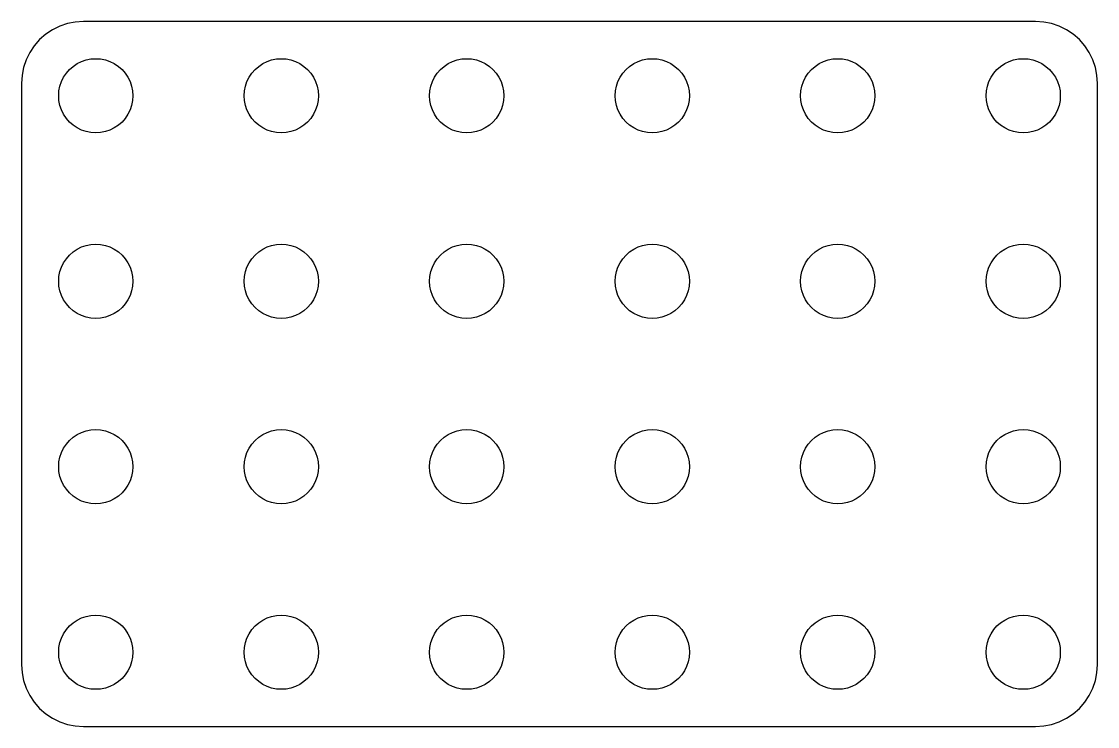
# Model space of a CAD drawing. Header units: metres. Extents: x -43.5 to 43.5, y -28.5 to 28.5.
import ezdxf

# ---------------------------------------------------------------- set-up
doc = ezdxf.new("R2010")
doc.units = ezdxf.units.M

msp = doc.modelspace()

# ---------------------------------------------------------------- linework, layer by layer
for p, q in [((-40.4184, 28.1244), (-41.005, 27.8351)), ((-39.7991, 28.3346), (-40.4184, 28.1244)), ((-39.1576, 28.4622), (-39.7991, 28.3346)), ((-38.505, 28.505), (-39.1576, 28.4622)), ((38.505, 28.505), (-38.505, 28.505)), ((39.1576, 28.4622), (38.505, 28.505)), ((39.7991, 28.3346), (39.1576, 28.4622)), ((40.4184, 28.1244), (39.7991, 28.3346)), ((41.005, 27.8351), (40.4184, 28.1244)), ((-42.0405, 27.0405), (-42.4718, 26.5488)), ((-41.5488, 27.4718), (-42.0405, 27.0405)), ((-41.005, 27.8351), (-41.5488, 27.4718)), ((41.5488, 27.4718), (41.005, 27.8351)), ((42.0405, 27.0405), (41.5488, 27.4718)), ((42.4718, 26.5488), (42.0405, 27.0405)), ((-42.4718, 26.5488), (-42.8351, 26.005)), ((42.8351, 26.005), (42.4718, 26.5488)), ((-43.1244, 25.4184), (-43.3346, 24.7991)), ((-42.8351, 26.005), (-43.1244, 25.4184)), ((-39, 25.0981), (-38.648, 25.2716)), ((-38.648, 25.2716), (-38.2765, 25.3978)), ((-38.2765, 25.3978), (-37.8916, 25.4743)), ((-37.8916, 25.4743), (-37.5, 25.5)), ((-37.5, 25.5), (-37.1084, 25.4743)), ((-37.1084, 25.4743), (-36.7235, 25.3978)), ((-36.7235, 25.3978), (-36.3519, 25.2716)), ((-36.3519, 25.2716), (-36, 25.0981)), ((-24, 25.0981), (-23.648, 25.2716)), ((-23.648, 25.2716), (-23.2764, 25.3978)), ((-23.2764, 25.3978), (-22.8916, 25.4743)), ((-22.8916, 25.4743), (-22.5, 25.5)), ((-22.5, 25.5), (-22.1084, 25.4743)), ((-22.1084, 25.4743), (-21.7235, 25.3978)), ((-21.7235, 25.3978), (-21.3519, 25.2716)), ((-21.3519, 25.2716), (-21, 25.0981)), ((-9, 25.0981), (-8.64804, 25.2716)), ((-8.64804, 25.2716), (-8.27644, 25.3978)), ((-8.27644, 25.3978), (-7.89157, 25.4743)), ((-7.89157, 25.4743), (-7.5, 25.5)), ((-7.5, 25.5), (-7.10841, 25.4743)), ((-7.10841, 25.4743), (-6.72354, 25.3978)), ((-6.72354, 25.3978), (-6.35194, 25.2716)), ((-6.35194, 25.2716), (-6, 25.0981)), ((6, 25.0981), (6.35194, 25.2716)), ((6.35194, 25.2716), (6.72354, 25.3978)), ((6.72354, 25.3978), (7.10841, 25.4743)), ((7.10841, 25.4743), (7.5, 25.5)), ((7.5, 25.5), (7.89157, 25.4743)), ((7.89157, 25.4743), (8.27644, 25.3978)), ((8.27644, 25.3978), (8.64804, 25.2716)), ((8.64804, 25.2716), (9, 25.0981)), ((21, 25.0981), (21.3519, 25.2716)), ((21.3519, 25.2716), (21.7235, 25.3978)), ((21.7235, 25.3978), (22.1084, 25.4743)), ((22.1084, 25.4743), (22.5, 25.5)), ((22.5, 25.5), (22.8916, 25.4743)), ((22.8916, 25.4743), (23.2764, 25.3978)), ((23.2764, 25.3978), (23.648, 25.2716)), ((23.648, 25.2716), (24, 25.0981)), ((36, 25.0981), (36.3519, 25.2716)), ((36.3519, 25.2716), (36.7235, 25.3978)), ((36.7235, 25.3978), (37.1084, 25.4743)), ((37.1084, 25.4743), (37.5, 25.5)), ((37.5, 25.5), (37.8916, 25.4743)), ((37.8916, 25.4743), (38.2765, 25.3978)), ((38.2765, 25.3978), (38.648, 25.2716)), ((38.648, 25.2716), (39, 25.0981)), ((43.1244, 25.4184), (42.8351, 26.005)), ((43.3346, 24.7991), (43.1244, 25.4184)), ((-43.3346, 24.7991), (-43.4622, 24.1576)), ((-39.8801, 24.3263), (-39.6213, 24.6213)), ((-39.6213, 24.6213), (-39.3263, 24.8801)), ((-39.3263, 24.8801), (-39, 25.0981)), ((-36, 25.0981), (-35.6737, 24.8801)), ((-35.6737, 24.8801), (-35.3787, 24.6213)), ((-35.3787, 24.6213), (-35.1199, 24.3263)), ((-24.8801, 24.3263), (-24.6213, 24.6213)), ((-24.6213, 24.6213), (-24.3263, 24.8801)), ((-24.3263, 24.8801), (-24, 25.0981)), ((-21, 25.0981), (-20.6737, 24.8801)), ((-20.6737, 24.8801), (-20.3787, 24.6213)), ((-20.3787, 24.6213), (-20.1199, 24.3263)), ((-9.88005, 24.3263), (-9.62131, 24.6213)), ((-9.62131, 24.6213), (-9.32628, 24.8801)), ((-9.32628, 24.8801), (-9, 25.0981)), ((-6, 25.0981), (-5.67371, 24.8801)), ((-5.67371, 24.8801), (-5.37868, 24.6213)), ((-5.37868, 24.6213), (-5.11993, 24.3263)), ((5.11993, 24.3263), (5.37868, 24.6213)), ((5.37868, 24.6213), (5.67371, 24.8801)), ((5.67371, 24.8801), (6, 25.0981)), ((9, 25.0981), (9.32628, 24.8801)), ((9.32628, 24.8801), (9.62131, 24.6213)), ((9.62131, 24.6213), (9.88005, 24.3263)), ((20.1199, 24.3263), (20.3787, 24.6213)), ((20.3787, 24.6213), (20.6737, 24.8801)), ((20.6737, 24.8801), (21, 25.0981)), ((24, 25.0981), (24.3263, 24.8801)), ((24.3263, 24.8801), (24.6213, 24.6213)), ((24.6213, 24.6213), (24.8801, 24.3263)), ((35.1199, 24.3263), (35.3787, 24.6213)), ((35.3787, 24.6213), (35.6737, 24.8801)), ((35.6737, 24.8801), (36, 25.0981)), ((39, 25.0981), (39.3263, 24.8801)), ((39.3263, 24.8801), (39.6213, 24.6213)), ((39.6213, 24.6213), (39.8801, 24.3263)), ((43.4622, 24.1576), (43.3346, 24.7991)), ((-43.4622, 24.1576), (-43.505, 23.505)), ((-43.505, 23.505), (-43.505, -23.505)), ((-40.3978, 23.2764), (-40.2716, 23.648)), ((-40.2716, 23.648), (-40.0981, 24)), ((-40.0981, 24), (-39.8801, 24.3263)), ((-35.1199, 24.3263), (-34.9019, 24)), ((-34.9019, 24), (-34.7284, 23.648)), ((-34.7284, 23.648), (-34.6022, 23.2764)), ((-25.3978, 23.2764), (-25.2716, 23.648)), ((-25.2716, 23.648), (-25.0981, 24)), ((-25.0981, 24), (-24.8801, 24.3263)), ((-20.1199, 24.3263), (-19.9019, 24)), ((-19.9019, 24), (-19.7283, 23.648)), ((-19.7283, 23.648), (-19.6022, 23.2764)), ((-10.3978, 23.2764), (-10.2716, 23.648)), ((-10.2716, 23.648), (-10.0981, 24)), ((-10.0981, 24), (-9.88005, 24.3263)), ((-5.11993, 24.3263), (-4.90192, 24)), ((-4.90192, 24), (-4.72835, 23.648)), ((-4.72835, 23.648), (-4.60222, 23.2764)), ((4.60222, 23.2764), (4.72835, 23.648)), ((4.72835, 23.648), (4.90192, 24)), ((4.90192, 24), (5.11993, 24.3263)), ((9.88005, 24.3263), (10.0981, 24)), ((10.0981, 24), (10.2716, 23.648)), ((10.2716, 23.648), (10.3978, 23.2764)), ((19.6022, 23.2764), (19.7283, 23.648)), ((19.7283, 23.648), (19.9019, 24)), ((19.9019, 24), (20.1199, 24.3263)), ((24.8801, 24.3263), (25.0981, 24)), ((25.0981, 24), (25.2716, 23.648)), ((25.2716, 23.648), (25.3978, 23.2764)), ((34.6022, 23.2764), (34.7284, 23.648)), ((34.7284, 23.648), (34.9019, 24)), ((34.9019, 24), (35.1199, 24.3263)), ((39.8801, 24.3263), (40.0981, 24)), ((40.0981, 24), (40.2716, 23.648)), ((40.2716, 23.648), (40.3978, 23.2764)), ((43.505, 23.505), (43.4622, 24.1576)), ((43.505, -23.505), (43.505, 23.505)), ((-40.5, 22.5), (-40.4743, 22.8916)), ((-40.4743, 22.8916), (-40.3978, 23.2764)), ((-34.6022, 23.2764), (-34.5257, 22.8916)), ((-34.5257, 22.8916), (-34.5, 22.5)), ((-25.5, 22.5), (-25.4743, 22.8916)), ((-25.4743, 22.8916), (-25.3978, 23.2764)), ((-19.6022, 23.2764), (-19.5257, 22.8916)), ((-19.5257, 22.8916), (-19.5, 22.5)), ((-10.5, 22.5), (-10.4743, 22.8916)), ((-10.4743, 22.8916), (-10.3978, 23.2764)), ((-4.60222, 23.2764), (-4.52567, 22.8916)), ((-4.52567, 22.8916), (-4.5, 22.5)), ((4.5, 22.5), (4.52567, 22.8916)), ((4.52567, 22.8916), (4.60222, 23.2764)), ((10.3978, 23.2764), (10.4743, 22.8916)), ((10.4743, 22.8916), (10.5, 22.5)), ((19.5, 22.5), (19.5257, 22.8916)), ((19.5257, 22.8916), (19.6022, 23.2764)), ((25.3978, 23.2764), (25.4743, 22.8916)), ((25.4743, 22.8916), (25.5, 22.5)), ((34.5, 22.5), (34.5257, 22.8916)), ((34.5257, 22.8916), (34.6022, 23.2764)), ((40.3978, 23.2764), (40.4743, 22.8916)), ((40.4743, 22.8916), (40.5, 22.5)), ((-40.4743, 22.1084), (-40.5, 22.5)), ((-40.3978, 21.7235), (-40.4743, 22.1084)), ((-34.5257, 22.1084), (-34.6022, 21.7235)), ((-34.5, 22.5), (-34.5257, 22.1084)), ((-25.4743, 22.1084), (-25.5, 22.5)), ((-25.3978, 21.7235), (-25.4743, 22.1084)), ((-19.5257, 22.1084), (-19.6022, 21.7235)), ((-19.5, 22.5), (-19.5257, 22.1084)), ((-10.4743, 22.1084), (-10.5, 22.5)), ((-10.3978, 21.7235), (-10.4743, 22.1084)), ((-4.52567, 22.1084), (-4.60222, 21.7235)), ((-4.5, 22.5), (-4.52567, 22.1084)), ((4.52567, 22.1084), (4.5, 22.5)), ((4.60222, 21.7235), (4.52567, 22.1084)), ((10.4743, 22.1084), (10.3978, 21.7235)), ((10.5, 22.5), (10.4743, 22.1084)), ((19.5257, 22.1084), (19.5, 22.5)), ((19.6022, 21.7235), (19.5257, 22.1084)), ((25.4743, 22.1084), (25.3978, 21.7235)), ((25.5, 22.5), (25.4743, 22.1084)), ((34.5257, 22.1084), (34.5, 22.5)), ((34.6022, 21.7235), (34.5257, 22.1084)), ((40.4743, 22.1084), (40.3978, 21.7235)), ((40.5, 22.5), (40.4743, 22.1084)), ((-40.2716, 21.3519), (-40.3978, 21.7235)), ((-40.0981, 21), (-40.2716, 21.3519)), ((-39.8801, 20.6737), (-40.0981, 21)), ((-34.9019, 21), (-35.1199, 20.6737)), ((-34.7284, 21.3519), (-34.9019, 21)), ((-34.6022, 21.7235), (-34.7284, 21.3519)), ((-25.2716, 21.3519), (-25.3978, 21.7235)), ((-25.0981, 21), (-25.2716, 21.3519)), ((-24.8801, 20.6737), (-25.0981, 21)), ((-19.9019, 21), (-20.1199, 20.6737)), ((-19.7283, 21.3519), (-19.9019, 21)), ((-19.6022, 21.7235), (-19.7283, 21.3519)), ((-10.2716, 21.3519), (-10.3978, 21.7235)), ((-10.0981, 21), (-10.2716, 21.3519)), ((-9.88005, 20.6737), (-10.0981, 21)), ((-4.90192, 21), (-5.11993, 20.6737)), ((-4.72835, 21.3519), (-4.90192, 21)), ((-4.60222, 21.7235), (-4.72835, 21.3519)), ((4.72835, 21.3519), (4.60222, 21.7235)), ((4.90192, 21), (4.72835, 21.3519)), ((5.11993, 20.6737), (4.90192, 21)), ((10.0981, 21), (9.88005, 20.6737)), ((10.2716, 21.3519), (10.0981, 21)), ((10.3978, 21.7235), (10.2716, 21.3519)), ((19.7283, 21.3519), (19.6022, 21.7235)), ((19.9019, 21), (19.7283, 21.3519)), ((20.1199, 20.6737), (19.9019, 21)), ((25.0981, 21), (24.8801, 20.6737)), ((25.2716, 21.3519), (25.0981, 21)), ((25.3978, 21.7235), (25.2716, 21.3519)), ((34.7284, 21.3519), (34.6022, 21.7235)), ((34.9019, 21), (34.7284, 21.3519)), ((35.1199, 20.6737), (34.9019, 21)), ((40.0981, 21), (39.8801, 20.6737)), ((40.2716, 21.3519), (40.0981, 21)), ((40.3978, 21.7235), (40.2716, 21.3519)), ((-39.6213, 20.3787), (-39.8801, 20.6737)), ((-39.3263, 20.1199), (-39.6213, 20.3787)), ((-39, 19.9019), (-39.3263, 20.1199)), ((-35.6737, 20.1199), (-36, 19.9019)), ((-35.3787, 20.3787), (-35.6737, 20.1199)), ((-35.1199, 20.6737), (-35.3787, 20.3787)), ((-24.6213, 20.3787), (-24.8801, 20.6737)), ((-24.3263, 20.1199), (-24.6213, 20.3787)), ((-24, 19.9019), (-24.3263, 20.1199)), ((-20.6737, 20.1199), (-21, 19.9019)), ((-20.3787, 20.3787), (-20.6737, 20.1199)), ((-20.1199, 20.6737), (-20.3787, 20.3787)), ((-9.62131, 20.3787), (-9.88005, 20.6737)), ((-9.32628, 20.1199), (-9.62131, 20.3787)), ((-9, 19.9019), (-9.32628, 20.1199)), ((-5.67371, 20.1199), (-6, 19.9019)), ((-5.37868, 20.3787), (-5.67371, 20.1199)), ((-5.11993, 20.6737), (-5.37868, 20.3787)), ((5.37868, 20.3787), (5.11993, 20.6737)), ((5.67371, 20.1199), (5.37868, 20.3787)), ((6, 19.9019), (5.67371, 20.1199)), ((9.32628, 20.1199), (9, 19.9019)), ((9.62131, 20.3787), (9.32628, 20.1199)), ((9.88005, 20.6737), (9.62131, 20.3787)), ((20.3787, 20.3787), (20.1199, 20.6737)), ((20.6737, 20.1199), (20.3787, 20.3787)), ((21, 19.9019), (20.6737, 20.1199)), ((24.3263, 20.1199), (24, 19.9019)), ((24.6213, 20.3787), (24.3263, 20.1199)), ((24.8801, 20.6737), (24.6213, 20.3787)), ((35.3787, 20.3787), (35.1199, 20.6737)), ((35.6737, 20.1199), (35.3787, 20.3787)), ((36, 19.9019), (35.6737, 20.1199)), ((39.3263, 20.1199), (39, 19.9019)), ((39.6213, 20.3787), (39.3263, 20.1199)), ((39.8801, 20.6737), (39.6213, 20.3787)), ((-38.648, 19.7283), (-39, 19.9019)), ((-38.2765, 19.6022), (-38.648, 19.7283)), ((-37.8916, 19.5257), (-38.2765, 19.6022)), ((-37.5, 19.5), (-37.8916, 19.5257)), ((-37.1084, 19.5257), (-37.5, 19.5)), ((-36.7235, 19.6022), (-37.1084, 19.5257)), ((-36.3519, 19.7283), (-36.7235, 19.6022)), ((-36, 19.9019), (-36.3519, 19.7283)), ((-23.648, 19.7283), (-24, 19.9019)), ((-23.2764, 19.6022), (-23.648, 19.7283)), ((-22.8916, 19.5257), (-23.2764, 19.6022)), ((-22.5, 19.5), (-22.8916, 19.5257)), ((-22.1084, 19.5257), (-22.5, 19.5)), ((-21.7235, 19.6022), (-22.1084, 19.5257)), ((-21.3519, 19.7283), (-21.7235, 19.6022)), ((-21, 19.9019), (-21.3519, 19.7283)), ((-8.64804, 19.7283), (-9, 19.9019)), ((-8.27644, 19.6022), (-8.64804, 19.7283)), ((-7.89157, 19.5257), (-8.27644, 19.6022)), ((-7.5, 19.5), (-7.89157, 19.5257)), ((-7.10841, 19.5257), (-7.5, 19.5)), ((-6.72354, 19.6022), (-7.10841, 19.5257)), ((-6.35194, 19.7283), (-6.72354, 19.6022)), ((-6, 19.9019), (-6.35194, 19.7283)), ((6.35194, 19.7283), (6, 19.9019)), ((6.72354, 19.6022), (6.35194, 19.7283)), ((7.10841, 19.5257), (6.72354, 19.6022)), ((7.5, 19.5), (7.10841, 19.5257)), ((7.89157, 19.5257), (7.5, 19.5)), ((8.27644, 19.6022), (7.89157, 19.5257)), ((8.64804, 19.7283), (8.27644, 19.6022)), ((9, 19.9019), (8.64804, 19.7283)), ((21.3519, 19.7283), (21, 19.9019)), ((21.7235, 19.6022), (21.3519, 19.7283)), ((22.1084, 19.5257), (21.7235, 19.6022)), ((22.5, 19.5), (22.1084, 19.5257)), ((22.8916, 19.5257), (22.5, 19.5)), ((23.2764, 19.6022), (22.8916, 19.5257)), ((23.648, 19.7283), (23.2764, 19.6022)), ((24, 19.9019), (23.648, 19.7283)), ((36.3519, 19.7283), (36, 19.9019)), ((36.7235, 19.6022), (36.3519, 19.7283)), ((37.1084, 19.5257), (36.7235, 19.6022)), ((37.5, 19.5), (37.1084, 19.5257)), ((37.8916, 19.5257), (37.5, 19.5)), ((38.2765, 19.6022), (37.8916, 19.5257)), ((38.648, 19.7283), (38.2765, 19.6022)), ((39, 19.9019), (38.648, 19.7283)), ((-38.2765, 10.3978), (-37.8916, 10.4743)), ((-37.8916, 10.4743), (-37.5, 10.5)), ((-37.5, 10.5), (-37.1084, 10.4743)), ((-37.1084, 10.4743), (-36.7235, 10.3978)), ((-23.2764, 10.3978), (-22.8916, 10.4743)), ((-22.8916, 10.4743), (-22.5, 10.5)), ((-22.5, 10.5), (-22.1084, 10.4743)), ((-22.1084, 10.4743), (-21.7235, 10.3978)), ((-8.27644, 10.3978), (-7.89157, 10.4743)), ((-7.89157, 10.4743), (-7.5, 10.5)), ((-7.5, 10.5), (-7.10841, 10.4743)), ((-7.10841, 10.4743), (-6.72354, 10.3978)), ((6.72354, 10.3978), (7.10841, 10.4743)), ((7.10841, 10.4743), (7.5, 10.5)), ((7.5, 10.5), (7.89157, 10.4743)), ((7.89157, 10.4743), (8.27644, 10.3978)), ((21.7235, 10.3978), (22.1084, 10.4743)), ((22.1084, 10.4743), (22.5, 10.5)), ((22.5, 10.5), (22.8916, 10.4743)), ((22.8916, 10.4743), (23.2764, 10.3978)), ((36.7235, 10.3978), (37.1084, 10.4743)), ((37.1084, 10.4743), (37.5, 10.5)), ((37.5, 10.5), (37.8916, 10.4743)), ((37.8916, 10.4743), (38.2765, 10.3978)), ((-39.8801, 9.32628), (-39.6213, 9.62131)), ((-39.6213, 9.62131), (-39.3263, 9.88005)), ((-39.3263, 9.88005), (-39, 10.0981)), ((-39, 10.0981), (-38.648, 10.2716)), ((-38.648, 10.2716), (-38.2765, 10.3978)), ((-36.7235, 10.3978), (-36.3519, 10.2716)), ((-36.3519, 10.2716), (-36, 10.0981)), ((-36, 10.0981), (-35.6737, 9.88005)), ((-35.6737, 9.88005), (-35.3787, 9.62131)), ((-35.3787, 9.62131), (-35.1199, 9.32628)), ((-24.8801, 9.32628), (-24.6213, 9.62131)), ((-24.6213, 9.62131), (-24.3263, 9.88005)), ((-24.3263, 9.88005), (-24, 10.0981)), ((-24, 10.0981), (-23.648, 10.2716)), ((-23.648, 10.2716), (-23.2764, 10.3978)), ((-21.7235, 10.3978), (-21.3519, 10.2716)), ((-21.3519, 10.2716), (-21, 10.0981)), ((-21, 10.0981), (-20.6737, 9.88005)), ((-20.6737, 9.88005), (-20.3787, 9.62131)), ((-20.3787, 9.62131), (-20.1199, 9.32628)), ((-9.88005, 9.32628), (-9.62131, 9.62131)), ((-9.62131, 9.62131), (-9.32628, 9.88005)), ((-9.32628, 9.88005), (-9, 10.0981)), ((-9, 10.0981), (-8.64804, 10.2716)), ((-8.64804, 10.2716), (-8.27644, 10.3978)), ((-6.72354, 10.3978), (-6.35194, 10.2716)), ((-6.35194, 10.2716), (-6, 10.0981)), ((-6, 10.0981), (-5.67371, 9.88005)), ((-5.67371, 9.88005), (-5.37868, 9.62131)), ((-5.37868, 9.62131), (-5.11993, 9.32628)), ((5.11993, 9.32628), (5.37868, 9.62131)), ((5.37868, 9.62131), (5.67371, 9.88005)), ((5.67371, 9.88005), (6, 10.0981)), ((6, 10.0981), (6.35194, 10.2716)), ((6.35194, 10.2716), (6.72354, 10.3978)), ((8.27644, 10.3978), (8.64804, 10.2716)), ((8.64804, 10.2716), (9, 10.0981)), ((9, 10.0981), (9.32628, 9.88005)), ((9.32628, 9.88005), (9.62131, 9.62131)), ((9.62131, 9.62131), (9.88005, 9.32628)), ((20.1199, 9.32628), (20.3787, 9.62131)), ((20.3787, 9.62131), (20.6737, 9.88005)), ((20.6737, 9.88005), (21, 10.0981)), ((21, 10.0981), (21.3519, 10.2716)), ((21.3519, 10.2716), (21.7235, 10.3978)), ((23.2764, 10.3978), (23.648, 10.2716)), ((23.648, 10.2716), (24, 10.0981)), ((24, 10.0981), (24.3263, 9.88005)), ((24.3263, 9.88005), (24.6213, 9.62131)), ((24.6213, 9.62131), (24.8801, 9.32628)), ((35.1199, 9.32628), (35.3787, 9.62131)), ((35.3787, 9.62131), (35.6737, 9.88005)), ((35.6737, 9.88005), (36, 10.0981)), ((36, 10.0981), (36.3519, 10.2716)), ((36.3519, 10.2716), (36.7235, 10.3978)), ((38.2765, 10.3978), (38.648, 10.2716)), ((38.648, 10.2716), (39, 10.0981)), ((39, 10.0981), (39.3263, 9.88005)), ((39.3263, 9.88005), (39.6213, 9.62131)), ((39.6213, 9.62131), (39.8801, 9.32628)), ((-40.2716, 8.64804), (-40.0981, 9)), ((-40.0981, 9), (-39.8801, 9.32628)), ((-35.1199, 9.32628), (-34.9019, 9)), ((-34.9019, 9), (-34.7284, 8.64804)), ((-25.2716, 8.64804), (-25.0981, 9)), ((-25.0981, 9), (-24.8801, 9.32628)), ((-20.1199, 9.32628), (-19.9019, 9)), ((-19.9019, 9), (-19.7283, 8.64804)), ((-10.2716, 8.64804), (-10.0981, 9)), ((-10.0981, 9), (-9.88005, 9.32628)), ((-5.11993, 9.32628), (-4.90192, 9)), ((-4.90192, 9), (-4.72835, 8.64804)), ((4.72835, 8.64804), (4.90192, 9)), ((4.90192, 9), (5.11993, 9.32628)), ((9.88005, 9.32628), (10.0981, 9)), ((10.0981, 9), (10.2716, 8.64804)), ((19.7283, 8.64804), (19.9019, 9)), ((19.9019, 9), (20.1199, 9.32628)), ((24.8801, 9.32628), (25.0981, 9)), ((25.0981, 9), (25.2716, 8.64804)), ((34.7284, 8.64804), (34.9019, 9)), ((34.9019, 9), (35.1199, 9.32628)), ((39.8801, 9.32628), (40.0981, 9)), ((40.0981, 9), (40.2716, 8.64804)), ((-40.5, 7.5), (-40.4743, 7.89157)), ((-40.4743, 7.89157), (-40.3978, 8.27644)), ((-40.3978, 8.27644), (-40.2716, 8.64804)), ((-34.7284, 8.64804), (-34.6022, 8.27644)), ((-34.6022, 8.27644), (-34.5257, 7.89157)), ((-34.5257, 7.89157), (-34.5, 7.5)), ((-25.5, 7.5), (-25.4743, 7.89157)), ((-25.4743, 7.89157), (-25.3978, 8.27644)), ((-25.3978, 8.27644), (-25.2716, 8.64804)), ((-19.7283, 8.64804), (-19.6022, 8.27644)), ((-19.6022, 8.27644), (-19.5257, 7.89157)), ((-19.5257, 7.89157), (-19.5, 7.5)), ((-10.5, 7.5), (-10.4743, 7.89157)), ((-10.4743, 7.89157), (-10.3978, 8.27644)), ((-10.3978, 8.27644), (-10.2716, 8.64804)), ((-4.72835, 8.64804), (-4.60222, 8.27644)), ((-4.60222, 8.27644), (-4.52567, 7.89157)), ((-4.52567, 7.89157), (-4.5, 7.5)), ((4.5, 7.5), (4.52567, 7.89157)), ((4.52567, 7.89157), (4.60222, 8.27644)), ((4.60222, 8.27644), (4.72835, 8.64804)), ((10.2716, 8.64804), (10.3978, 8.27644)), ((10.3978, 8.27644), (10.4743, 7.89157)), ((10.4743, 7.89157), (10.5, 7.5)), ((19.5, 7.5), (19.5257, 7.89157)), ((19.5257, 7.89157), (19.6022, 8.27644)), ((19.6022, 8.27644), (19.7283, 8.64804)), ((25.2716, 8.64804), (25.3978, 8.27644)), ((25.3978, 8.27644), (25.4743, 7.89157)), ((25.4743, 7.89157), (25.5, 7.5)), ((34.5, 7.5), (34.5257, 7.89157)), ((34.5257, 7.89157), (34.6022, 8.27644)), ((34.6022, 8.27644), (34.7284, 8.64804)), ((40.2716, 8.64804), (40.3978, 8.27644)), ((40.3978, 8.27644), (40.4743, 7.89157)), ((40.4743, 7.89157), (40.5, 7.5)), ((-40.4743, 7.10841), (-40.5, 7.5)), ((-40.3978, 6.72354), (-40.4743, 7.10841)), ((-34.5257, 7.10841), (-34.6022, 6.72354)), ((-34.5, 7.5), (-34.5257, 7.10841)), ((-25.4743, 7.10841), (-25.5, 7.5)), ((-25.3978, 6.72354), (-25.4743, 7.10841)), ((-19.5257, 7.10841), (-19.6022, 6.72354)), ((-19.5, 7.5), (-19.5257, 7.10841)), ((-10.4743, 7.10841), (-10.5, 7.5)), ((-10.3978, 6.72354), (-10.4743, 7.10841)), ((-4.52567, 7.10841), (-4.60222, 6.72354)), ((-4.5, 7.5), (-4.52567, 7.10841)), ((4.52567, 7.10841), (4.5, 7.5)), ((4.60222, 6.72354), (4.52567, 7.10841)), ((10.4743, 7.10841), (10.3978, 6.72354)), ((10.5, 7.5), (10.4743, 7.10841)), ((19.5257, 7.10841), (19.5, 7.5)), ((19.6022, 6.72354), (19.5257, 7.10841)), ((25.4743, 7.10841), (25.3978, 6.72354)), ((25.5, 7.5), (25.4743, 7.10841)), ((34.5257, 7.10841), (34.5, 7.5)), ((34.6022, 6.72354), (34.5257, 7.10841)), ((40.4743, 7.10841), (40.3978, 6.72354)), ((40.5, 7.5), (40.4743, 7.10841)), ((-40.2716, 6.35194), (-40.3978, 6.72354)), ((-40.0981, 6), (-40.2716, 6.35194)), ((-34.7284, 6.35194), (-34.9019, 6)), ((-34.6022, 6.72354), (-34.7284, 6.35194)), ((-25.2716, 6.35194), (-25.3978, 6.72354)), ((-25.0981, 6), (-25.2716, 6.35194)), ((-19.7283, 6.35194), (-19.9019, 6)), ((-19.6022, 6.72354), (-19.7283, 6.35194)), ((-10.2716, 6.35194), (-10.3978, 6.72354)), ((-10.0981, 6), (-10.2716, 6.35194)), ((-4.72835, 6.35194), (-4.90192, 6)), ((-4.60222, 6.72354), (-4.72835, 6.35194)), ((4.72835, 6.35194), (4.60222, 6.72354)), ((4.90192, 6), (4.72835, 6.35194)), ((10.2716, 6.35194), (10.0981, 6)), ((10.3978, 6.72354), (10.2716, 6.35194)), ((19.7283, 6.35194), (19.6022, 6.72354)), ((19.9019, 6), (19.7283, 6.35194)), ((25.2716, 6.35194), (25.0981, 6)), ((25.3978, 6.72354), (25.2716, 6.35194)), ((34.7284, 6.35194), (34.6022, 6.72354)), ((34.9019, 6), (34.7284, 6.35194)), ((40.2716, 6.35194), (40.0981, 6)), ((40.3978, 6.72354), (40.2716, 6.35194)), ((-39.8801, 5.67371), (-40.0981, 6)), ((-39.6213, 5.37868), (-39.8801, 5.67371)), ((-39.3263, 5.11993), (-39.6213, 5.37868)), ((-35.3787, 5.37868), (-35.6737, 5.11993)), ((-35.1199, 5.67371), (-35.3787, 5.37868)), ((-34.9019, 6), (-35.1199, 5.67371)), ((-24.8801, 5.67371), (-25.0981, 6)), ((-24.6213, 5.37868), (-24.8801, 5.67371)), ((-24.3263, 5.11993), (-24.6213, 5.37868)), ((-20.3787, 5.37868), (-20.6737, 5.11993)), ((-20.1199, 5.67371), (-20.3787, 5.37868)), ((-19.9019, 6), (-20.1199, 5.67371)), ((-9.88005, 5.67371), (-10.0981, 6)), ((-9.62131, 5.37868), (-9.88005, 5.67371)), ((-9.32628, 5.11993), (-9.62131, 5.37868)), ((-5.37868, 5.37868), (-5.67371, 5.11993)), ((-5.11993, 5.67371), (-5.37868, 5.37868)), ((-4.90192, 6), (-5.11993, 5.67371)), ((5.11993, 5.67371), (4.90192, 6)), ((5.37868, 5.37868), (5.11993, 5.67371)), ((5.67371, 5.11993), (5.37868, 5.37868)), ((9.62131, 5.37868), (9.32628, 5.11993)), ((9.88005, 5.67371), (9.62131, 5.37868)), ((10.0981, 6), (9.88005, 5.67371)), ((20.1199, 5.67371), (19.9019, 6)), ((20.3787, 5.37868), (20.1199, 5.67371)), ((20.6737, 5.11993), (20.3787, 5.37868)), ((24.6213, 5.37868), (24.3263, 5.11993)), ((24.8801, 5.67371), (24.6213, 5.37868)), ((25.0981, 6), (24.8801, 5.67371)), ((35.1199, 5.67371), (34.9019, 6)), ((35.3787, 5.37868), (35.1199, 5.67371)), ((35.6737, 5.11993), (35.3787, 5.37868)), ((39.6213, 5.37868), (39.3263, 5.11993)), ((39.8801, 5.67371), (39.6213, 5.37868)), ((40.0981, 6), (39.8801, 5.67371)), ((-39, 4.90192), (-39.3263, 5.11993)), ((-38.648, 4.72835), (-39, 4.90192)), ((-38.2765, 4.60222), (-38.648, 4.72835)), ((-37.8916, 4.52567), (-38.2765, 4.60222)), ((-37.5, 4.5), (-37.8916, 4.52567)), ((-37.1084, 4.52567), (-37.5, 4.5)), ((-36.7235, 4.60222), (-37.1084, 4.52567)), ((-36.3519, 4.72835), (-36.7235, 4.60222)), ((-36, 4.90192), (-36.3519, 4.72835)), ((-35.6737, 5.11993), (-36, 4.90192)), ((-24, 4.90192), (-24.3263, 5.11993)), ((-23.648, 4.72835), (-24, 4.90192)), ((-23.2764, 4.60222), (-23.648, 4.72835)), ((-22.8916, 4.52567), (-23.2764, 4.60222)), ((-22.5, 4.5), (-22.8916, 4.52567)), ((-22.1084, 4.52567), (-22.5, 4.5)), ((-21.7235, 4.60222), (-22.1084, 4.52567)), ((-21.3519, 4.72835), (-21.7235, 4.60222)), ((-21, 4.90192), (-21.3519, 4.72835)), ((-20.6737, 5.11993), (-21, 4.90192)), ((-9, 4.90192), (-9.32628, 5.11993)), ((-8.64804, 4.72835), (-9, 4.90192)), ((-8.27644, 4.60222), (-8.64804, 4.72835)), ((-7.89157, 4.52567), (-8.27644, 4.60222)), ((-7.5, 4.5), (-7.89157, 4.52567)), ((-7.10841, 4.52567), (-7.5, 4.5)), ((-6.72354, 4.60222), (-7.10841, 4.52567)), ((-6.35194, 4.72835), (-6.72354, 4.60222)), ((-6, 4.90192), (-6.35194, 4.72835)), ((-5.67371, 5.11993), (-6, 4.90192)), ((6, 4.90192), (5.67371, 5.11993)), ((6.35194, 4.72835), (6, 4.90192)), ((6.72354, 4.60222), (6.35194, 4.72835)), ((7.10841, 4.52567), (6.72354, 4.60222)), ((7.5, 4.5), (7.10841, 4.52567)), ((7.89157, 4.52567), (7.5, 4.5)), ((8.27644, 4.60222), (7.89157, 4.52567)), ((8.64804, 4.72835), (8.27644, 4.60222)), ((9, 4.90192), (8.64804, 4.72835)), ((9.32628, 5.11993), (9, 4.90192)), ((21, 4.90192), (20.6737, 5.11993)), ((21.3519, 4.72835), (21, 4.90192)), ((21.7235, 4.60222), (21.3519, 4.72835)), ((22.1084, 4.52567), (21.7235, 4.60222)), ((22.5, 4.5), (22.1084, 4.52567)), ((22.8916, 4.52567), (22.5, 4.5)), ((23.2764, 4.60222), (22.8916, 4.52567)), ((23.648, 4.72835), (23.2764, 4.60222)), ((24, 4.90192), (23.648, 4.72835)), ((24.3263, 5.11993), (24, 4.90192)), ((36, 4.90192), (35.6737, 5.11993)), ((36.3519, 4.72835), (36, 4.90192)), ((36.7235, 4.60222), (36.3519, 4.72835)), ((37.1084, 4.52567), (36.7235, 4.60222)), ((37.5, 4.5), (37.1084, 4.52567)), ((37.8916, 4.52567), (37.5, 4.5)), ((38.2765, 4.60222), (37.8916, 4.52567)), ((38.648, 4.72835), (38.2765, 4.60222)), ((39, 4.90192), (38.648, 4.72835)), ((39.3263, 5.11993), (39, 4.90192)), ((-39.6213, -5.37868), (-39.3263, -5.11993)), ((-39.3263, -5.11993), (-39, -4.90192)), ((-39, -4.90192), (-38.648, -4.72835)), ((-38.648, -4.72835), (-38.2765, -4.60222)), ((-38.2765, -4.60222), (-37.8916, -4.52567)), ((-37.8916, -4.52567), (-37.5, -4.5)), ((-37.5, -4.5), (-37.1084, -4.52567)), ((-37.1084, -4.52567), (-36.7235, -4.60222)), ((-36.7235, -4.60222), (-36.3519, -4.72835)), ((-36.3519, -4.72835), (-36, -4.90192)), ((-36, -4.90192), (-35.6737, -5.11993)), ((-35.6737, -5.11993), (-35.3787, -5.37868)), ((-24.6213, -5.37868), (-24.3263, -5.11993)), ((-24.3263, -5.11993), (-24, -4.90192)), ((-24, -4.90192), (-23.648, -4.72835)), ((-23.648, -4.72835), (-23.2764, -4.60222)), ((-23.2764, -4.60222), (-22.8916, -4.52567)), ((-22.8916, -4.52567), (-22.5, -4.5)), ((-22.5, -4.5), (-22.1084, -4.52567)), ((-22.1084, -4.52567), (-21.7235, -4.60222)), ((-21.7235, -4.60222), (-21.3519, -4.72835)), ((-21.3519, -4.72835), (-21, -4.90192)), ((-21, -4.90192), (-20.6737, -5.11993)), ((-20.6737, -5.11993), (-20.3787, -5.37868)), ((-9.62131, -5.37868), (-9.32628, -5.11993)), ((-9.32628, -5.11993), (-9, -4.90192)), ((-9, -4.90192), (-8.64804, -4.72835)), ((-8.64804, -4.72835), (-8.27644, -4.60222)), ((-8.27644, -4.60222), (-7.89157, -4.52567)), ((-7.89157, -4.52567), (-7.5, -4.5)), ((-7.5, -4.5), (-7.10841, -4.52567)), ((-7.10841, -4.52567), (-6.72354, -4.60222)), ((-6.72354, -4.60222), (-6.35194, -4.72835)), ((-6.35194, -4.72835), (-6, -4.90192)), ((-6, -4.90192), (-5.67371, -5.11993)), ((-5.67371, -5.11993), (-5.37868, -5.37868)), ((5.37868, -5.37868), (5.67371, -5.11993)), ((5.67371, -5.11993), (6, -4.90192)), ((6, -4.90192), (6.35194, -4.72835)), ((6.35194, -4.72835), (6.72354, -4.60222)), ((6.72354, -4.60222), (7.10841, -4.52567)), ((7.10841, -4.52567), (7.5, -4.5)), ((7.5, -4.5), (7.89157, -4.52567)), ((7.89157, -4.52567), (8.27644, -4.60222)), ((8.27644, -4.60222), (8.64804, -4.72835)), ((8.64804, -4.72835), (9, -4.90192)), ((9, -4.90192), (9.32628, -5.11993)), ((9.32628, -5.11993), (9.62131, -5.37868)), ((20.3787, -5.37868), (20.6737, -5.11993)), ((20.6737, -5.11993), (21, -4.90192)), ((21, -4.90192), (21.3519, -4.72835)), ((21.3519, -4.72835), (21.7235, -4.60222)), ((21.7235, -4.60222), (22.1084, -4.52567)), ((22.1084, -4.52567), (22.5, -4.5)), ((22.5, -4.5), (22.8916, -4.52567)), ((22.8916, -4.52567), (23.2764, -4.60222)), ((23.2764, -4.60222), (23.648, -4.72835)), ((23.648, -4.72835), (24, -4.90192)), ((24, -4.90192), (24.3263, -5.11993)), ((24.3263, -5.11993), (24.6213, -5.37868)), ((35.3787, -5.37868), (35.6737, -5.11993)), ((35.6737, -5.11993), (36, -4.90192)), ((36, -4.90192), (36.3519, -4.72835)), ((36.3519, -4.72835), (36.7235, -4.60222)), ((36.7235, -4.60222), (37.1084, -4.52567)), ((37.1084, -4.52567), (37.5, -4.5)), ((37.5, -4.5), (37.8916, -4.52567)), ((37.8916, -4.52567), (38.2765, -4.60222)), ((38.2765, -4.60222), (38.648, -4.72835)), ((38.648, -4.72835), (39, -4.90192)), ((39, -4.90192), (39.3263, -5.11993)), ((39.3263, -5.11993), (39.6213, -5.37868)), ((-40.2716, -6.35194), (-40.0981, -6)), ((-40.0981, -6), (-39.8801, -5.67371)), ((-39.8801, -5.67371), (-39.6213, -5.37868)), ((-35.3787, -5.37868), (-35.1199, -5.67371)), ((-35.1199, -5.67371), (-34.9019, -6)), ((-34.9019, -6), (-34.7284, -6.35194)), ((-25.2716, -6.35194), (-25.0981, -6)), ((-25.0981, -6), (-24.8801, -5.67371)), ((-24.8801, -5.67371), (-24.6213, -5.37868)), ((-20.3787, -5.37868), (-20.1199, -5.67371)), ((-20.1199, -5.67371), (-19.9019, -6)), ((-19.9019, -6), (-19.7283, -6.35194)), ((-10.2716, -6.35194), (-10.0981, -6)), ((-10.0981, -6), (-9.88005, -5.67371)), ((-9.88005, -5.67371), (-9.62131, -5.37868)), ((-5.37868, -5.37868), (-5.11993, -5.67371)), ((-5.11993, -5.67371), (-4.90192, -6)), ((-4.90192, -6), (-4.72835, -6.35194)), ((4.72835, -6.35194), (4.90192, -6)), ((4.90192, -6), (5.11993, -5.67371)), ((5.11993, -5.67371), (5.37868, -5.37868)), ((9.62131, -5.37868), (9.88005, -5.67371)), ((9.88005, -5.67371), (10.0981, -6)), ((10.0981, -6), (10.2716, -6.35194)), ((19.7283, -6.35194), (19.9019, -6)), ((19.9019, -6), (20.1199, -5.67371)), ((20.1199, -5.67371), (20.3787, -5.37868)), ((24.6213, -5.37868), (24.8801, -5.67371)), ((24.8801, -5.67371), (25.0981, -6)), ((25.0981, -6), (25.2716, -6.35194)), ((34.7284, -6.35194), (34.9019, -6)), ((34.9019, -6), (35.1199, -5.67371)), ((35.1199, -5.67371), (35.3787, -5.37868)), ((39.6213, -5.37868), (39.8801, -5.67371)), ((39.8801, -5.67371), (40.0981, -6)), ((40.0981, -6), (40.2716, -6.35194)), ((-40.4743, -7.10841), (-40.3978, -6.72354)), ((-40.3978, -6.72354), (-40.2716, -6.35194)), ((-34.7284, -6.35194), (-34.6022, -6.72354)), ((-34.6022, -6.72354), (-34.5257, -7.10841)), ((-25.4743, -7.10841), (-25.3978, -6.72354)), ((-25.3978, -6.72354), (-25.2716, -6.35194)), ((-19.7283, -6.35194), (-19.6022, -6.72354)), ((-19.6022, -6.72354), (-19.5257, -7.10841)), ((-10.4743, -7.10841), (-10.3978, -6.72354)), ((-10.3978, -6.72354), (-10.2716, -6.35194)), ((-4.72835, -6.35194), (-4.60222, -6.72354)), ((-4.60222, -6.72354), (-4.52567, -7.10841)), ((4.52567, -7.10841), (4.60222, -6.72354)), ((4.60222, -6.72354), (4.72835, -6.35194)), ((10.2716, -6.35194), (10.3978, -6.72354)), ((10.3978, -6.72354), (10.4743, -7.10841)), ((19.5257, -7.10841), (19.6022, -6.72354)), ((19.6022, -6.72354), (19.7283, -6.35194)), ((25.2716, -6.35194), (25.3978, -6.72354)), ((25.3978, -6.72354), (25.4743, -7.10841)), ((34.5257, -7.10841), (34.6022, -6.72354)), ((34.6022, -6.72354), (34.7284, -6.35194)), ((40.2716, -6.35194), (40.3978, -6.72354)), ((40.3978, -6.72354), (40.4743, -7.10841)), ((-40.5, -7.5), (-40.4743, -7.10841)), ((-40.4743, -7.89157), (-40.5, -7.5)), ((-34.5257, -7.10841), (-34.5, -7.5)), ((-34.5, -7.5), (-34.5257, -7.89157)), ((-25.5, -7.5), (-25.4743, -7.10841)), ((-25.4743, -7.89157), (-25.5, -7.5)), ((-19.5257, -7.10841), (-19.5, -7.5)), ((-19.5, -7.5), (-19.5257, -7.89157)), ((-10.5, -7.5), (-10.4743, -7.10841)), ((-10.4743, -7.89157), (-10.5, -7.5)), ((-4.52567, -7.10841), (-4.5, -7.5)), ((-4.5, -7.5), (-4.52567, -7.89157)), ((4.5, -7.5), (4.52567, -7.10841)), ((4.52567, -7.89157), (4.5, -7.5)), ((10.4743, -7.10841), (10.5, -7.5)), ((10.5, -7.5), (10.4743, -7.89157)), ((19.5, -7.5), (19.5257, -7.10841)), ((19.5257, -7.89157), (19.5, -7.5)), ((25.4743, -7.10841), (25.5, -7.5)), ((25.5, -7.5), (25.4743, -7.89157)), ((34.5, -7.5), (34.5257, -7.10841)), ((34.5257, -7.89157), (34.5, -7.5)), ((40.4743, -7.10841), (40.5, -7.5)), ((40.5, -7.5), (40.4743, -7.89157)), ((-40.3978, -8.27644), (-40.4743, -7.89157)), ((-40.2716, -8.64804), (-40.3978, -8.27644)), ((-40.0981, -9), (-40.2716, -8.64804)), ((-34.7284, -8.64804), (-34.9019, -9)), ((-34.6022, -8.27644), (-34.7284, -8.64804)), ((-34.5257, -7.89157), (-34.6022, -8.27644)), ((-25.3978, -8.27644), (-25.4743, -7.89157)), ((-25.2716, -8.64804), (-25.3978, -8.27644)), ((-25.0981, -9), (-25.2716, -8.64804)), ((-19.7283, -8.64804), (-19.9019, -9)), ((-19.6022, -8.27644), (-19.7283, -8.64804)), ((-19.5257, -7.89157), (-19.6022, -8.27644)), ((-10.3978, -8.27644), (-10.4743, -7.89157)), ((-10.2716, -8.64804), (-10.3978, -8.27644)), ((-10.0981, -9), (-10.2716, -8.64804)), ((-4.72835, -8.64804), (-4.90192, -9)), ((-4.60222, -8.27644), (-4.72835, -8.64804)), ((-4.52567, -7.89157), (-4.60222, -8.27644)), ((4.60222, -8.27644), (4.52567, -7.89157)), ((4.72835, -8.64804), (4.60222, -8.27644)), ((4.90192, -9), (4.72835, -8.64804)), ((10.2716, -8.64804), (10.0981, -9)), ((10.3978, -8.27644), (10.2716, -8.64804)), ((10.4743, -7.89157), (10.3978, -8.27644)), ((19.6022, -8.27644), (19.5257, -7.89157)), ((19.7283, -8.64804), (19.6022, -8.27644)), ((19.9019, -9), (19.7283, -8.64804)), ((25.2716, -8.64804), (25.0981, -9)), ((25.3978, -8.27644), (25.2716, -8.64804)), ((25.4743, -7.89157), (25.3978, -8.27644)), ((34.6022, -8.27644), (34.5257, -7.89157)), ((34.7284, -8.64804), (34.6022, -8.27644)), ((34.9019, -9), (34.7284, -8.64804)), ((40.2716, -8.64804), (40.0981, -9)), ((40.3978, -8.27644), (40.2716, -8.64804)), ((40.4743, -7.89157), (40.3978, -8.27644)), ((-39.8801, -9.32628), (-40.0981, -9)), ((-39.6213, -9.62131), (-39.8801, -9.32628)), ((-35.1199, -9.32628), (-35.3787, -9.62131)), ((-34.9019, -9), (-35.1199, -9.32628)), ((-24.8801, -9.32628), (-25.0981, -9)), ((-24.6213, -9.62131), (-24.8801, -9.32628)), ((-20.1199, -9.32628), (-20.3787, -9.62131)), ((-19.9019, -9), (-20.1199, -9.32628)), ((-9.88005, -9.32628), (-10.0981, -9)), ((-9.62131, -9.62131), (-9.88005, -9.32628)), ((-5.11993, -9.32628), (-5.37868, -9.62131)), ((-4.90192, -9), (-5.11993, -9.32628)), ((5.11993, -9.32628), (4.90192, -9)), ((5.37868, -9.62131), (5.11993, -9.32628)), ((9.88005, -9.32628), (9.62131, -9.62131)), ((10.0981, -9), (9.88005, -9.32628)), ((20.1199, -9.32628), (19.9019, -9)), ((20.3787, -9.62131), (20.1199, -9.32628)), ((24.8801, -9.32628), (24.6213, -9.62131)), ((25.0981, -9), (24.8801, -9.32628)), ((35.1199, -9.32628), (34.9019, -9)), ((35.3787, -9.62131), (35.1199, -9.32628)), ((39.8801, -9.32628), (39.6213, -9.62131)), ((40.0981, -9), (39.8801, -9.32628)), ((-39.3263, -9.88005), (-39.6213, -9.62131)), ((-39, -10.0981), (-39.3263, -9.88005)), ((-38.648, -10.2716), (-39, -10.0981)), ((-38.2765, -10.3978), (-38.648, -10.2716)), ((-37.8916, -10.4743), (-38.2765, -10.3978)), ((-36.7235, -10.3978), (-37.1084, -10.4743)), ((-36.3519, -10.2716), (-36.7235, -10.3978)), ((-36, -10.0981), (-36.3519, -10.2716)), ((-35.6737, -9.88005), (-36, -10.0981)), ((-35.3787, -9.62131), (-35.6737, -9.88005)), ((-24.3263, -9.88005), (-24.6213, -9.62131)), ((-24, -10.0981), (-24.3263, -9.88005)), ((-23.648, -10.2716), (-24, -10.0981)), ((-23.2764, -10.3978), (-23.648, -10.2716)), ((-22.8916, -10.4743), (-23.2764, -10.3978)), ((-21.7235, -10.3978), (-22.1084, -10.4743)), ((-21.3519, -10.2716), (-21.7235, -10.3978)), ((-21, -10.0981), (-21.3519, -10.2716)), ((-20.6737, -9.88005), (-21, -10.0981)), ((-20.3787, -9.62131), (-20.6737, -9.88005)), ((-9.32628, -9.88005), (-9.62131, -9.62131)), ((-9, -10.0981), (-9.32628, -9.88005)), ((-8.64804, -10.2716), (-9, -10.0981)), ((-8.27644, -10.3978), (-8.64804, -10.2716)), ((-7.89157, -10.4743), (-8.27644, -10.3978)), ((-6.72354, -10.3978), (-7.10841, -10.4743)), ((-6.35194, -10.2716), (-6.72354, -10.3978)), ((-6, -10.0981), (-6.35194, -10.2716)), ((-5.67371, -9.88005), (-6, -10.0981)), ((-5.37868, -9.62131), (-5.67371, -9.88005)), ((5.67371, -9.88005), (5.37868, -9.62131)), ((6, -10.0981), (5.67371, -9.88005)), ((6.35194, -10.2716), (6, -10.0981)), ((6.72354, -10.3978), (6.35194, -10.2716)), ((7.10841, -10.4743), (6.72354, -10.3978)), ((8.27644, -10.3978), (7.89157, -10.4743)), ((8.64804, -10.2716), (8.27644, -10.3978)), ((9, -10.0981), (8.64804, -10.2716)), ((9.32628, -9.88005), (9, -10.0981)), ((9.62131, -9.62131), (9.32628, -9.88005)), ((20.6737, -9.88005), (20.3787, -9.62131)), ((21, -10.0981), (20.6737, -9.88005)), ((21.3519, -10.2716), (21, -10.0981)), ((21.7235, -10.3978), (21.3519, -10.2716)), ((22.1084, -10.4743), (21.7235, -10.3978)), ((23.2764, -10.3978), (22.8916, -10.4743)), ((23.648, -10.2716), (23.2764, -10.3978)), ((24, -10.0981), (23.648, -10.2716)), ((24.3263, -9.88005), (24, -10.0981)), ((24.6213, -9.62131), (24.3263, -9.88005)), ((35.6737, -9.88005), (35.3787, -9.62131)), ((36, -10.0981), (35.6737, -9.88005)), ((36.3519, -10.2716), (36, -10.0981)), ((36.7235, -10.3978), (36.3519, -10.2716)), ((37.1084, -10.4743), (36.7235, -10.3978)), ((38.2765, -10.3978), (37.8916, -10.4743)), ((38.648, -10.2716), (38.2765, -10.3978)), ((39, -10.0981), (38.648, -10.2716)), ((39.3263, -9.88005), (39, -10.0981)), ((39.6213, -9.62131), (39.3263, -9.88005)), ((-37.5, -10.5), (-37.8916, -10.4743)), ((-37.1084, -10.4743), (-37.5, -10.5)), ((-22.5, -10.5), (-22.8916, -10.4743)), ((-22.1084, -10.4743), (-22.5, -10.5)), ((-7.5, -10.5), (-7.89157, -10.4743)), ((-7.10841, -10.4743), (-7.5, -10.5)), ((7.5, -10.5), (7.10841, -10.4743)), ((7.89157, -10.4743), (7.5, -10.5)), ((22.5, -10.5), (22.1084, -10.4743)), ((22.8916, -10.4743), (22.5, -10.5)), ((37.5, -10.5), (37.1084, -10.4743)), ((37.8916, -10.4743), (37.5, -10.5)), ((-39.3263, -20.1199), (-39, -19.9019)), ((-39, -19.9019), (-38.648, -19.7283)), ((-38.648, -19.7283), (-38.2765, -19.6022)), ((-38.2765, -19.6022), (-37.8916, -19.5257)), ((-37.8916, -19.5257), (-37.5, -19.5)), ((-37.5, -19.5), (-37.1084, -19.5257)), ((-37.1084, -19.5257), (-36.7235, -19.6022)), ((-36.7235, -19.6022), (-36.3519, -19.7283)), ((-36.3519, -19.7283), (-36, -19.9019)), ((-36, -19.9019), (-35.6737, -20.1199)), ((-24.3263, -20.1199), (-24, -19.9019)), ((-24, -19.9019), (-23.648, -19.7283)), ((-23.648, -19.7283), (-23.2764, -19.6022)), ((-23.2764, -19.6022), (-22.8916, -19.5257)), ((-22.8916, -19.5257), (-22.5, -19.5)), ((-22.5, -19.5), (-22.1084, -19.5257)), ((-22.1084, -19.5257), (-21.7235, -19.6022)), ((-21.7235, -19.6022), (-21.3519, -19.7283)), ((-21.3519, -19.7283), (-21, -19.9019)), ((-21, -19.9019), (-20.6737, -20.1199)), ((-9.32628, -20.1199), (-9, -19.9019)), ((-9, -19.9019), (-8.64804, -19.7283)), ((-8.64804, -19.7283), (-8.27644, -19.6022)), ((-8.27644, -19.6022), (-7.89157, -19.5257)), ((-7.89157, -19.5257), (-7.5, -19.5)), ((-7.5, -19.5), (-7.10841, -19.5257)), ((-7.10841, -19.5257), (-6.72354, -19.6022)), ((-6.72354, -19.6022), (-6.35194, -19.7283)), ((-6.35194, -19.7283), (-6, -19.9019)), ((-6, -19.9019), (-5.67371, -20.1199)), ((5.67371, -20.1199), (6, -19.9019)), ((6, -19.9019), (6.35194, -19.7283)), ((6.35194, -19.7283), (6.72354, -19.6022)), ((6.72354, -19.6022), (7.10841, -19.5257)), ((7.10841, -19.5257), (7.5, -19.5)), ((7.5, -19.5), (7.89157, -19.5257)), ((7.89157, -19.5257), (8.27644, -19.6022)), ((8.27644, -19.6022), (8.64804, -19.7283)), ((8.64804, -19.7283), (9, -19.9019)), ((9, -19.9019), (9.32628, -20.1199)), ((20.6737, -20.1199), (21, -19.9019)), ((21, -19.9019), (21.3519, -19.7283)), ((21.3519, -19.7283), (21.7235, -19.6022)), ((21.7235, -19.6022), (22.1084, -19.5257)), ((22.1084, -19.5257), (22.5, -19.5)), ((22.5, -19.5), (22.8916, -19.5257)), ((22.8916, -19.5257), (23.2764, -19.6022)), ((23.2764, -19.6022), (23.648, -19.7283)), ((23.648, -19.7283), (24, -19.9019)), ((24, -19.9019), (24.3263, -20.1199)), ((35.6737, -20.1199), (36, -19.9019)), ((36, -19.9019), (36.3519, -19.7283)), ((36.3519, -19.7283), (36.7235, -19.6022)), ((36.7235, -19.6022), (37.1084, -19.5257)), ((37.1084, -19.5257), (37.5, -19.5)), ((37.5, -19.5), (37.8916, -19.5257)), ((37.8916, -19.5257), (38.2765, -19.6022)), ((38.2765, -19.6022), (38.648, -19.7283)), ((38.648, -19.7283), (39, -19.9019)), ((39, -19.9019), (39.3263, -20.1199)), ((-40.0981, -21), (-39.8801, -20.6737)), ((-39.8801, -20.6737), (-39.6213, -20.3787)), ((-39.6213, -20.3787), (-39.3263, -20.1199)), ((-35.6737, -20.1199), (-35.3787, -20.3787)), ((-35.3787, -20.3787), (-35.1199, -20.6737)), ((-35.1199, -20.6737), (-34.9019, -21)), ((-25.0981, -21), (-24.8801, -20.6737)), ((-24.8801, -20.6737), (-24.6213, -20.3787)), ((-24.6213, -20.3787), (-24.3263, -20.1199)), ((-20.6737, -20.1199), (-20.3787, -20.3787)), ((-20.3787, -20.3787), (-20.1199, -20.6737)), ((-20.1199, -20.6737), (-19.9019, -21)), ((-10.0981, -21), (-9.88005, -20.6737)), ((-9.88005, -20.6737), (-9.62131, -20.3787)), ((-9.62131, -20.3787), (-9.32628, -20.1199)), ((-5.67371, -20.1199), (-5.37868, -20.3787)), ((-5.37868, -20.3787), (-5.11993, -20.6737)), ((-5.11993, -20.6737), (-4.90192, -21)), ((4.90192, -21), (5.11993, -20.6737)), ((5.11993, -20.6737), (5.37868, -20.3787)), ((5.37868, -20.3787), (5.67371, -20.1199)), ((9.32628, -20.1199), (9.62131, -20.3787)), ((9.62131, -20.3787), (9.88005, -20.6737)), ((9.88005, -20.6737), (10.0981, -21)), ((19.9019, -21), (20.1199, -20.6737)), ((20.1199, -20.6737), (20.3787, -20.3787)), ((20.3787, -20.3787), (20.6737, -20.1199)), ((24.3263, -20.1199), (24.6213, -20.3787)), ((24.6213, -20.3787), (24.8801, -20.6737)), ((24.8801, -20.6737), (25.0981, -21)), ((34.9019, -21), (35.1199, -20.6737)), ((35.1199, -20.6737), (35.3787, -20.3787)), ((35.3787, -20.3787), (35.6737, -20.1199)), ((39.3263, -20.1199), (39.6213, -20.3787)), ((39.6213, -20.3787), (39.8801, -20.6737)), ((39.8801, -20.6737), (40.0981, -21)), ((-40.4743, -22.1084), (-40.3978, -21.7235)), ((-40.3978, -21.7235), (-40.2716, -21.3519)), ((-40.2716, -21.3519), (-40.0981, -21)), ((-34.9019, -21), (-34.7284, -21.3519)), ((-34.7284, -21.3519), (-34.6022, -21.7235)), ((-34.6022, -21.7235), (-34.5257, -22.1084)), ((-25.4743, -22.1084), (-25.3978, -21.7235)), ((-25.3978, -21.7235), (-25.2716, -21.3519)), ((-25.2716, -21.3519), (-25.0981, -21)), ((-19.9019, -21), (-19.7283, -21.3519)), ((-19.7283, -21.3519), (-19.6022, -21.7235)), ((-19.6022, -21.7235), (-19.5257, -22.1084)), ((-10.4743, -22.1084), (-10.3978, -21.7235)), ((-10.3978, -21.7235), (-10.2716, -21.3519)), ((-10.2716, -21.3519), (-10.0981, -21)), ((-4.90192, -21), (-4.72835, -21.3519)), ((-4.72835, -21.3519), (-4.60222, -21.7235)), ((-4.60222, -21.7235), (-4.52567, -22.1084)), ((4.52567, -22.1084), (4.60222, -21.7235)), ((4.60222, -21.7235), (4.72835, -21.3519)), ((4.72835, -21.3519), (4.90192, -21)), ((10.0981, -21), (10.2716, -21.3519)), ((10.2716, -21.3519), (10.3978, -21.7235)), ((10.3978, -21.7235), (10.4743, -22.1084)), ((19.5257, -22.1084), (19.6022, -21.7235)), ((19.6022, -21.7235), (19.7283, -21.3519)), ((19.7283, -21.3519), (19.9019, -21)), ((25.0981, -21), (25.2716, -21.3519)), ((25.2716, -21.3519), (25.3978, -21.7235)), ((25.3978, -21.7235), (25.4743, -22.1084)), ((34.5257, -22.1084), (34.6022, -21.7235)), ((34.6022, -21.7235), (34.7284, -21.3519)), ((34.7284, -21.3519), (34.9019, -21)), ((40.0981, -21), (40.2716, -21.3519)), ((40.2716, -21.3519), (40.3978, -21.7235)), ((40.3978, -21.7235), (40.4743, -22.1084)), ((-40.5, -22.5), (-40.4743, -22.1084)), ((-40.4743, -22.8916), (-40.5, -22.5)), ((-34.5257, -22.1084), (-34.5, -22.5)), ((-34.5, -22.5), (-34.5257, -22.8916)), ((-25.5, -22.5), (-25.4743, -22.1084)), ((-25.4743, -22.8916), (-25.5, -22.5)), ((-19.5257, -22.1084), (-19.5, -22.5)), ((-19.5, -22.5), (-19.5257, -22.8916)), ((-10.5, -22.5), (-10.4743, -22.1084)), ((-10.4743, -22.8916), (-10.5, -22.5)), ((-4.52567, -22.1084), (-4.5, -22.5)), ((-4.5, -22.5), (-4.52567, -22.8916)), ((4.5, -22.5), (4.52567, -22.1084)), ((4.52567, -22.8916), (4.5, -22.5)), ((10.4743, -22.1084), (10.5, -22.5)), ((10.5, -22.5), (10.4743, -22.8916)), ((19.5, -22.5), (19.5257, -22.1084)), ((19.5257, -22.8916), (19.5, -22.5)), ((25.4743, -22.1084), (25.5, -22.5)), ((25.5, -22.5), (25.4743, -22.8916)), ((34.5, -22.5), (34.5257, -22.1084)), ((34.5257, -22.8916), (34.5, -22.5)), ((40.4743, -22.1084), (40.5, -22.5)), ((40.5, -22.5), (40.4743, -22.8916)), ((-40.3978, -23.2764), (-40.4743, -22.8916)), ((-40.2716, -23.648), (-40.3978, -23.2764)), ((-34.6022, -23.2764), (-34.7284, -23.648)), ((-34.5257, -22.8916), (-34.6022, -23.2764)), ((-25.3978, -23.2764), (-25.4743, -22.8916)), ((-25.2716, -23.648), (-25.3978, -23.2764)), ((-19.6022, -23.2764), (-19.7283, -23.648)), ((-19.5257, -22.8916), (-19.6022, -23.2764)), ((-10.3978, -23.2764), (-10.4743, -22.8916)), ((-10.2716, -23.648), (-10.3978, -23.2764)), ((-4.60222, -23.2764), (-4.72835, -23.648)), ((-4.52567, -22.8916), (-4.60222, -23.2764)), ((4.60222, -23.2764), (4.52567, -22.8916)), ((4.72835, -23.648), (4.60222, -23.2764)), ((10.3978, -23.2764), (10.2716, -23.648)), ((10.4743, -22.8916), (10.3978, -23.2764)), ((19.6022, -23.2764), (19.5257, -22.8916)), ((19.7283, -23.648), (19.6022, -23.2764)), ((25.3978, -23.2764), (25.2716, -23.648)), ((25.4743, -22.8916), (25.3978, -23.2764)), ((34.6022, -23.2764), (34.5257, -22.8916)), ((34.7284, -23.648), (34.6022, -23.2764)), ((40.3978, -23.2764), (40.2716, -23.648)), ((40.4743, -22.8916), (40.3978, -23.2764)), ((-43.505, -23.505), (-43.4622, -24.1576)), ((-43.4622, -24.1576), (-43.3346, -24.7991)), ((-40.0981, -24), (-40.2716, -23.648)), ((-39.8801, -24.3263), (-40.0981, -24)), ((-39.6213, -24.6213), (-39.8801, -24.3263)), ((-35.1199, -24.3263), (-35.3787, -24.6213)), ((-34.9019, -24), (-35.1199, -24.3263)), ((-34.7284, -23.648), (-34.9019, -24)), ((-25.0981, -24), (-25.2716, -23.648)), ((-24.8801, -24.3263), (-25.0981, -24)), ((-24.6213, -24.6213), (-24.8801, -24.3263)), ((-20.1199, -24.3263), (-20.3787, -24.6213)), ((-19.9019, -24), (-20.1199, -24.3263)), ((-19.7283, -23.648), (-19.9019, -24)), ((-10.0981, -24), (-10.2716, -23.648)), ((-9.88005, -24.3263), (-10.0981, -24)), ((-9.62131, -24.6213), (-9.88005, -24.3263)), ((-5.11993, -24.3263), (-5.37868, -24.6213)), ((-4.90192, -24), (-5.11993, -24.3263)), ((-4.72835, -23.648), (-4.90192, -24)), ((4.90192, -24), (4.72835, -23.648)), ((5.11993, -24.3263), (4.90192, -24)), ((5.37868, -24.6213), (5.11993, -24.3263)), ((9.88005, -24.3263), (9.62131, -24.6213)), ((10.0981, -24), (9.88005, -24.3263)), ((10.2716, -23.648), (10.0981, -24)), ((19.9019, -24), (19.7283, -23.648)), ((20.1199, -24.3263), (19.9019, -24)), ((20.3787, -24.6213), (20.1199, -24.3263)), ((24.8801, -24.3263), (24.6213, -24.6213)), ((25.0981, -24), (24.8801, -24.3263)), ((25.2716, -23.648), (25.0981, -24)), ((34.9019, -24), (34.7284, -23.648)), ((35.1199, -24.3263), (34.9019, -24)), ((35.3787, -24.6213), (35.1199, -24.3263)), ((39.8801, -24.3263), (39.6213, -24.6213)), ((40.0981, -24), (39.8801, -24.3263)), ((40.2716, -23.648), (40.0981, -24)), ((43.3346, -24.7991), (43.4622, -24.1576)), ((43.4622, -24.1576), (43.505, -23.505)), ((-43.3346, -24.7991), (-43.1244, -25.4184)), ((-39.3263, -24.8801), (-39.6213, -24.6213)), ((-39, -25.0981), (-39.3263, -24.8801)), ((-38.648, -25.2716), (-39, -25.0981)), ((-36, -25.0981), (-36.3519, -25.2716)), ((-35.6737, -24.8801), (-36, -25.0981)), ((-35.3787, -24.6213), (-35.6737, -24.8801)), ((-24.3263, -24.8801), (-24.6213, -24.6213)), ((-24, -25.0981), (-24.3263, -24.8801)), ((-23.648, -25.2716), (-24, -25.0981)), ((-21, -25.0981), (-21.3519, -25.2716)), ((-20.6737, -24.8801), (-21, -25.0981)), ((-20.3787, -24.6213), (-20.6737, -24.8801)), ((-9.32628, -24.8801), (-9.62131, -24.6213)), ((-9, -25.0981), (-9.32628, -24.8801)), ((-8.64804, -25.2716), (-9, -25.0981)), ((-6, -25.0981), (-6.35194, -25.2716)), ((-5.67371, -24.8801), (-6, -25.0981)), ((-5.37868, -24.6213), (-5.67371, -24.8801)), ((5.67371, -24.8801), (5.37868, -24.6213)), ((6, -25.0981), (5.67371, -24.8801)), ((6.35194, -25.2716), (6, -25.0981)), ((9, -25.0981), (8.64804, -25.2716)), ((9.32628, -24.8801), (9, -25.0981)), ((9.62131, -24.6213), (9.32628, -24.8801)), ((20.6737, -24.8801), (20.3787, -24.6213)), ((21, -25.0981), (20.6737, -24.8801)), ((21.3519, -25.2716), (21, -25.0981)), ((24, -25.0981), (23.648, -25.2716)), ((24.3263, -24.8801), (24, -25.0981)), ((24.6213, -24.6213), (24.3263, -24.8801)), ((35.6737, -24.8801), (35.3787, -24.6213)), ((36, -25.0981), (35.6737, -24.8801)), ((36.3519, -25.2716), (36, -25.0981)), ((39, -25.0981), (38.648, -25.2716)), ((39.3263, -24.8801), (39, -25.0981)), ((39.6213, -24.6213), (39.3263, -24.8801)), ((43.1244, -25.4184), (43.3346, -24.7991)), ((-43.1244, -25.4184), (-42.8351, -26.005)), ((-42.8351, -26.005), (-42.4718, -26.5488)), ((-38.2765, -25.3978), (-38.648, -25.2716)), ((-37.8916, -25.4743), (-38.2765, -25.3978)), ((-37.5, -25.5), (-37.8916, -25.4743)), ((-37.1084, -25.4743), (-37.5, -25.5)), ((-36.7235, -25.3978), (-37.1084, -25.4743)), ((-36.3519, -25.2716), (-36.7235, -25.3978)), ((-23.2764, -25.3978), (-23.648, -25.2716)), ((-22.8916, -25.4743), (-23.2764, -25.3978)), ((-22.5, -25.5), (-22.8916, -25.4743)), ((-22.1084, -25.4743), (-22.5, -25.5)), ((-21.7235, -25.3978), (-22.1084, -25.4743)), ((-21.3519, -25.2716), (-21.7235, -25.3978)), ((-8.27644, -25.3978), (-8.64804, -25.2716)), ((-7.89157, -25.4743), (-8.27644, -25.3978)), ((-7.5, -25.5), (-7.89157, -25.4743)), ((-7.10841, -25.4743), (-7.5, -25.5)), ((-6.72354, -25.3978), (-7.10841, -25.4743)), ((-6.35194, -25.2716), (-6.72354, -25.3978)), ((6.72354, -25.3978), (6.35194, -25.2716)), ((7.10841, -25.4743), (6.72354, -25.3978)), ((7.5, -25.5), (7.10841, -25.4743)), ((7.89157, -25.4743), (7.5, -25.5)), ((8.27644, -25.3978), (7.89157, -25.4743)), ((8.64804, -25.2716), (8.27644, -25.3978)), ((21.7235, -25.3978), (21.3519, -25.2716)), ((22.1084, -25.4743), (21.7235, -25.3978)), ((22.5, -25.5), (22.1084, -25.4743)), ((22.8916, -25.4743), (22.5, -25.5)), ((23.2764, -25.3978), (22.8916, -25.4743)), ((23.648, -25.2716), (23.2764, -25.3978)), ((36.7235, -25.3978), (36.3519, -25.2716)), ((37.1084, -25.4743), (36.7235, -25.3978)), ((37.5, -25.5), (37.1084, -25.4743)), ((37.8916, -25.4743), (37.5, -25.5)), ((38.2765, -25.3978), (37.8916, -25.4743)), ((38.648, -25.2716), (38.2765, -25.3978)), ((42.4718, -26.5488), (42.8351, -26.005)), ((42.8351, -26.005), (43.1244, -25.4184)), ((-42.4718, -26.5488), (-42.0405, -27.0405)), ((42.0405, -27.0405), (42.4718, -26.5488)), ((-42.0405, -27.0405), (-41.5488, -27.4718)), ((-41.5488, -27.4718), (-41.005, -27.8351)), ((-41.005, -27.8351), (-40.4184, -28.1244)), ((40.4184, -28.1244), (41.005, -27.8351)), ((41.005, -27.8351), (41.5488, -27.4718)), ((41.5488, -27.4718), (42.0405, -27.0405)), ((-40.4184, -28.1244), (-39.7991, -28.3346)), ((-39.7991, -28.3346), (-39.1576, -28.4622)), ((-39.1576, -28.4622), (-38.505, -28.505)), ((-38.505, -28.505), (38.505, -28.505)), ((38.505, -28.505), (39.1576, -28.4622)), ((39.1576, -28.4622), (39.7991, -28.3346)), ((39.7991, -28.3346), (40.4184, -28.1244))]:
    msp.add_line(p, q)

doc.saveas('drawing.dxf')
